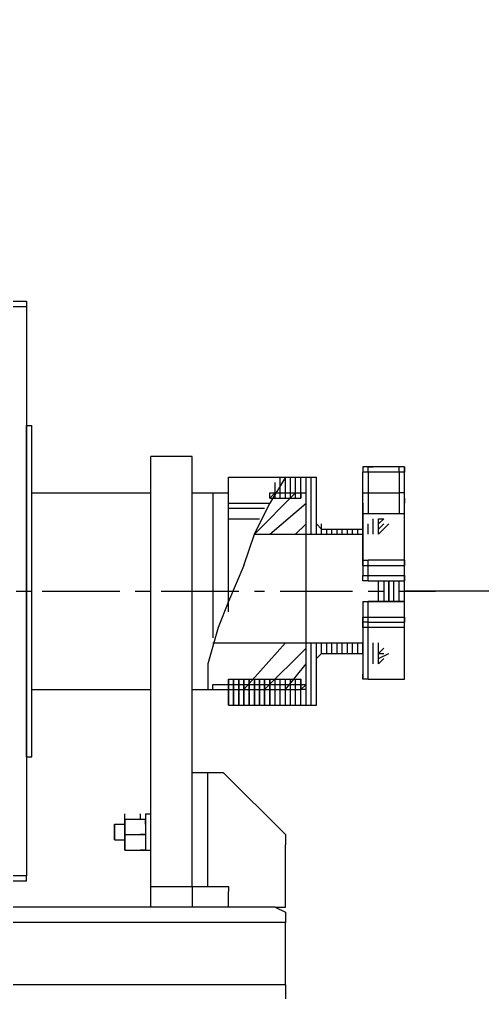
# Model space of a CAD drawing. Header units: millimetres. Extents: x 24306 to 29428, y 5751 to 9375.
# Drawn here: x 27497.2 to 27547.2, y 6207.5 to 6312.5 of the extents above; entities that cross this region are included whole.
import ezdxf

# ---------------------------------------------------------------- set-up
doc = ezdxf.new("R2010")
doc.units = ezdxf.units.MM
doc.layers.add('Equipment', color=123, linetype='Continuous')

# ---------------------------------------------------------------- blocks, each defined once
blk = doc.blocks.new('A$C866d3e4f')
at = {"layer": 'Equipment', "linetype": 'Continuous'}
for points in [[(40.77, 31.27), (40.77, 30.71)], [(84.88, 31.27), (40.77, 31.27)], [(40.77, 30.71), (40.77, -30.71)], [(50.26, 30.71), (40.77, 30.71)], [(40.21, -17.87), (40.21, 17.87)], [(40.77, 17.87), (40.21, 17.87)], [(40.77, -17.87), (40.77, 17.87)], [(22.9, -19.55), (22.9, 14.52)], [(22.9, 14.52), (27.36, 14.52)], [(27.36, -34.06), (27.36, 14.52)], [(0, 12.84), (0, 13.4)], [(0, 13.4), (3.91, 13.4)], [(0, 13.4), (0, 12.84)], [(0, 3.35), (0, 12.84)], [(0, 12.84), (4.47, 12.84)], [(0.56, 12.84), (0.56, 13.4)], [(0.56, 12.84), (0.56, 8.38)], [(3.91, 12.84), (3.91, 13.4), (3.35, 13.4)], [(3.91, 13.4), (3.91, 13.4)], [(3.91, 13.4), (4.47, 13.4), (4.47, 12.84)], [(3.91, 13.4), (3.91, 13.4)], [(3.91, 12.84), (3.91, 8.38)], [(4.47, 3.35), (4.47, 12.84)], [(40.77, 13.4), (40.77, 13.4)], [(9.49, 6.14), (9.49, 12.29)], [(9.49, 6.14), (9.49, 12.29)], [(9.49, 6.14), (9.49, 12.29)], [(9.49, 6.14), (9.49, 12.29)], [(9.49, 6.14), (9.49, 12.29)], [(9.49, 6.14), (9.49, 12.29)], [(9.49, 6.14), (9.49, 12.29)], [(9.49, 6.14), (9.49, 12.29)], [(9.49, 6.14), (9.49, 12.29)], [(9.49, 7.26), (9.49, 12.29)], [(18.99, 12.29), (9.49, 12.29)], [(10.05, 6.14), (10.05, 12.29)], [(10.05, 6.14), (10.05, 12.29)], [(10.05, 6.14), (10.05, 12.29)], [(10.05, 6.14), (10.05, 12.29)], [(10.05, 6.14), (10.05, 12.29)], [(10.05, 6.14), (10.05, 12.29)], [(10.05, 6.14), (10.05, 12.29)], [(10.05, 6.14), (10.05, 12.29)], [(10.05, 6.14), (10.05, 12.29)], [(10.05, 6.14), (10.05, 12.29)], [(10.05, 6.14), (10.05, 12.29)], [(10.05, 6.14), (10.05, 12.29)], [(10.05, 6.14), (10.05, 12.29)], [(10.05, 6.14), (10.05, 12.29)], [(10.05, 6.14), (10.05, 12.29)], [(10.05, 6.14), (10.05, 12.29)], [(10.05, 6.14), (10.05, 12.29)], [(10.05, 6.14), (10.05, 12.29)], [(10.05, 6.14), (10.05, 12.29)], [(10.05, 6.14), (10.05, 12.29)], [(10.61, 10.61), (10.61, 12.29)], [(10.61, 10.61), (10.61, 12.29)], [(10.61, 10.61), (10.61, 12.29)], [(10.61, 10.61), (10.61, 12.29)], [(10.61, 10.61), (10.61, 12.29)], [(10.61, 10.61), (10.61, 12.29)], [(10.61, 10.61), (10.61, 12.29)], [(10.61, 10.61), (10.61, 12.29)], [(10.61, 6.14), (10.61, 12.29)], [(10.61, 6.14), (10.61, 12.29)], [(10.61, 6.14), (10.61, 12.29)], [(11.17, 10.05), (11.17, 12.29)], [(11.17, 10.05), (11.17, 12.29)], [(11.17, 10.05), (11.17, 12.29)], [(11.17, 10.05), (11.17, 12.29)], [(11.17, 10.05), (11.17, 12.29)], [(11.17, 10.61), (11.17, 12.29)], [(11.17, 10.61), (11.17, 12.29)], [(11.17, 10.61), (11.17, 12.29)], [(11.17, 10.61), (11.17, 12.29)], [(11.17, 10.61), (11.17, 12.29)], [(11.73, 10.05), (11.73, 12.29)], [(11.73, 10.05), (11.73, 12.29)], [(11.73, 10.05), (11.73, 12.29)], [(11.73, 10.05), (11.73, 12.29)], [(11.73, 10.05), (11.73, 12.29)], [(11.73, 10.05), (11.73, 12.29)], [(11.73, 10.05), (11.73, 12.29)], [(11.73, 10.05), (11.73, 12.29)], [(11.73, 10.05), (11.73, 12.29)], [(11.73, 10.05), (11.73, 12.29)], [(11.73, 10.05), (11.73, 12.29)], [(11.73, 10.05), (11.73, 12.29)], [(11.73, 10.05), (11.73, 12.29)], [(11.73, 10.05), (11.73, 12.29)], [(11.73, 10.05), (11.73, 12.29)], [(11.73, 10.05), (11.73, 12.29)], [(11.73, 10.05), (11.73, 12.29)], [(11.73, 10.05), (11.73, 12.29)], [(11.73, 10.05), (11.73, 12.29)], [(11.73, 10.05), (11.73, 12.29)], [(11.73, 10.05), (11.73, 12.29)], [(12.29, 10.05), (12.29, 12.29)], [(12.29, 10.05), (12.29, 12.29)], [(12.29, 10.05), (12.29, 12.29)], [(12.29, 10.05), (12.29, 12.29)], [(12.29, 10.05), (12.29, 12.29)], [(12.29, 10.05), (12.29, 12.29)], [(12.29, 10.05), (12.29, 12.29)], [(12.29, 10.05), (12.29, 12.29)], [(12.29, 10.05), (12.29, 12.29)], [(12.29, 10.05), (12.29, 12.29)], [(12.84, 12.29), (14.52, 9.49)], [(12.84, 10.05), (12.84, 12.29)], [(12.84, 10.05), (12.84, 12.29)], [(12.84, 10.05), (12.84, 12.29)], [(12.84, 10.05), (12.84, 12.29)], [(12.84, 10.05), (12.84, 12.29)], [(12.84, 10.05), (12.84, 12.29)], [(12.84, 10.05), (12.84, 12.29)], [(12.84, 10.05), (12.84, 12.29)], [(12.84, 10.05), (12.84, 12.29)], [(12.84, 10.05), (12.84, 12.29)], [(12.84, 10.05), (12.84, 12.29)], [(12.84, 10.05), (12.84, 12.29)], [(12.84, 10.05), (12.84, 12.29)], [(12.84, 10.05), (12.84, 12.29)], [(12.84, 10.05), (12.84, 12.29)], [(12.84, 10.05), (12.84, 12.29)], [(12.84, 10.05), (12.84, 12.29)], [(12.84, 10.05), (12.84, 12.29)], [(12.84, 10.05), (12.84, 12.29)], [(12.84, 10.05), (12.84, 12.29)], [(12.84, 10.05), (12.84, 12.29)], [(13.4, 10.05), (13.4, 12.29)], [(13.4, 10.05), (13.4, 12.29)], [(13.4, 10.05), (13.4, 12.29)], [(13.4, 10.05), (13.4, 12.29)], [(13.4, 10.05), (13.4, 12.29)], [(13.4, 10.05), (13.4, 12.29)], [(13.4, 10.05), (13.4, 12.29)], [(13.4, 10.05), (13.4, 12.29)], [(13.4, 10.05), (13.4, 11.73)], [(13.4, 10.05), (13.4, 11.73)], [(13.96, 10.05), (13.96, 11.73)], [(13.96, 10.05), (13.96, 11.73)], [(13.96, 10.05), (13.96, 11.73)], [(13.96, 10.05), (13.96, 11.73)], [(18.99, -2.23), (18.99, 12.29)], [(0, 10.61), (0.56, 10.61)], [(3.91, 10.61), (0.56, 10.61)], [(4.47, 10.61), (3.91, 10.61)], [(10.61, -10.61), (10.61, 10.61)], [(14.52, 10.61), (10.61, 10.61)], [(14.52, 10.61), (10.61, 10.61)], [(11.17, 10.61), (10.61, 10.61)], [(11.17, 10.61), (11.17, 10.05)], [(16.19, 6.14), (11.73, 10.61)], [(13.96, 10.05), (13.96, 11.17)], [(13.96, 10.05), (13.96, 11.17)], [(13.96, 10.05), (13.96, 11.17)], [(13.96, 10.05), (13.96, 11.17)], [(13.96, 10.05), (13.96, 11.17)], [(14.52, 10.05), (13.96, 10.61)], [(13.96, 10.05), (13.96, 10.61)], [(14.52, 10.05), (14.52, 10.61)], [(14.52, 10.05), (14.52, 10.61)], [(14.52, 10.05), (14.52, 10.61)], [(14.52, 10.05), (14.52, 10.61)], [(14.52, 10.05), (14.52, 10.61)], [(14.52, 10.05), (14.52, 10.61)], [(14.52, 10.05), (14.52, 10.61)], [(14.52, 10.05), (14.52, 10.61)], [(14.52, 10.05), (14.52, 10.61)], [(14.52, 10.05), (14.52, 10.61)], [(14.52, 10.05), (14.52, 10.61)], [(14.52, 10.05), (14.52, 10.61)], [(14.52, 10.05), (14.52, 10.61)], [(14.52, 10.05), (14.52, 10.61)], [(20.66, 10.61), (18.99, 10.61)], [(22.9, 10.61), (18.99, 10.61)], [(20.66, 10.61), (20.66, -5.03)], [(40.21, 10.61), (27.36, 10.61)], [(0, 9.49), (0, 10.05)], [(0, 10.05), (0, 9.49)], [(0, -9.49), (0, 9.49)], [(4.47, 9.49), (4.47, 10.05)], [(4.47, 9.49), (4.47, 9.49), (4.47, 10.05)], [(4.47, 9.49), (4.47, 1.68)], [(14.52, 6.14), (10.61, 9.49)], [(14.52, 10.05), (11.17, 10.05)], [(17.31, 2.79), (16.19, 6.14), (14.52, 9.49)], [(18.99, 9.49), (14.52, 9.49)], [(15.08, 8.93), (18.99, 8.93)], [(4.47, 8.38), (0, 8.38)], [(2.79, 7.82), (2.23, 7.82)], [(2.79, 6.7), (2.79, 7.26), (2.23, 7.82)], [(2.79, 6.14), (2.79, 7.82)], [(2.79, 6.14), (2.79, 7.82)], [(2.79, 6.14), (2.79, 7.82)], [(2.79, 6.14), (2.79, 7.82)], [(2.79, 6.14), (2.79, 7.82)], [(2.79, 6.14), (2.79, 7.82)], [(2.79, 6.14), (2.79, 7.82)], [(2.79, 7.26), (2.79, 7.82)], [(2.79, 7.26), (2.79, 7.82)], [(2.79, 7.26), (2.79, 7.82)], [(2.79, 7.26), (2.79, 7.82)], [(2.79, 7.26), (2.79, 7.82)], [(2.79, 7.26), (2.79, 7.82)], [(2.79, 7.26), (2.79, 7.82)], [(2.79, 7.26), (2.79, 7.82)], [(2.79, 7.26), (2.79, 7.82)], [(2.79, 7.26), (2.79, 7.82)], [(3.35, 6.14), (3.35, 7.82)], [(3.35, 6.14), (3.35, 7.82)], [(3.35, 6.14), (3.35, 7.82)], [(3.35, 6.14), (3.35, 7.82)], [(3.35, 6.14), (3.35, 7.82)], [(3.35, 6.14), (3.35, 7.82)], [(3.35, 6.14), (3.35, 7.82)], [(3.35, 6.14), (3.35, 7.82)], [(3.35, 6.14), (3.35, 7.82)], [(18.99, 7.82), (15.64, 7.82)], [(2.79, 6.14), (1.68, 7.26)], [(2.79, 6.7), (2.23, 7.26)], [(2.79, 6.14), (2.79, 6.7)], [(2.79, 6.14), (2.79, 6.7)], [(2.79, 6.14), (2.79, 6.7)], [(2.79, 6.14), (2.79, 6.7)], [(2.79, 6.14), (2.79, 6.7)], [(2.79, 6.14), (2.79, 6.7)], [(3.35, 6.14), (3.35, 7.26)], [(3.35, 6.14), (3.35, 7.26)], [(3.91, 6.14), (3.91, 7.26)], [(3.91, 6.14), (3.91, 7.26)], [(3.91, 6.14), (3.91, 7.26)], [(3.91, 6.14), (3.91, 6.7)], [(3.91, 6.14), (3.91, 6.7)], [(3.91, 6.14), (3.91, 6.7)], [(3.91, 6.14), (3.91, 6.7)], [(3.91, 6.14), (3.91, 6.7)], [(3.91, 6.14), (3.91, 6.7)], [(3.91, 6.14), (3.91, 6.7)], [(4.47, 6.14), (4.47, 6.7)], [(4.47, 6.14), (4.47, 6.7)], [(4.47, 6.14), (4.47, 6.7)], [(4.47, 6.14), (4.47, 6.7)], [(4.47, 6.14), (4.47, 6.7)], [(4.47, 6.14), (4.47, 6.7)], [(4.47, 6.14), (4.47, 6.7)], [(4.47, 6.14), (4.47, 6.7)], [(4.47, 6.14), (4.47, 6.7)], [(4.47, 6.14), (4.47, 6.7)], [(4.47, 6.14), (4.47, 6.7)], [(4.47, 6.14), (4.47, 6.7)], [(4.47, 6.14), (4.47, 6.7)], [(4.47, 6.14), (4.47, 6.7)], [(4.47, 6.14), (4.47, 6.7)], [(4.47, 6.14), (4.47, 6.7)], [(4.47, 6.14), (4.47, 6.7)], [(4.47, 6.14), (4.47, 6.7)], [(4.47, 6.14), (4.47, 6.7)], [(4.47, 6.14), (4.47, 6.7)], [(8.93, 6.7), (4.47, 6.7)], [(5.03, 6.14), (5.03, 6.7)], [(5.03, 6.14), (5.03, 6.7)], [(5.03, 6.14), (5.03, 6.7)], [(5.03, 6.14), (5.03, 6.7)], [(5.03, 6.14), (5.03, 6.7)], [(5.03, 6.14), (5.03, 6.7)], [(5.03, 6.14), (5.03, 6.7)], [(5.03, 6.14), (5.03, 6.7)], [(5.03, 6.14), (5.03, 6.7)], [(5.03, 6.14), (5.03, 6.7)], [(5.03, 6.14), (5.03, 6.7)], [(5.58, 6.14), (5.58, 6.7)], [(5.58, 6.14), (5.58, 6.7)], [(5.58, 6.14), (5.58, 6.7)], [(5.58, 6.14), (5.58, 6.7)], [(5.58, 6.14), (5.58, 6.7)], [(5.58, 6.14), (5.58, 6.7)], [(5.58, 6.14), (5.58, 6.7)], [(5.58, 6.14), (5.58, 6.7)], [(5.58, 6.14), (5.58, 6.7)], [(5.58, 6.14), (5.58, 6.7)], [(6.14, 6.14), (6.14, 6.7)], [(6.14, 6.14), (6.14, 6.7)], [(6.14, 6.14), (6.14, 6.7)], [(6.14, 6.14), (6.14, 6.7)], [(6.14, 6.14), (6.14, 6.7)], [(6.14, 6.14), (6.14, 6.7)], [(6.14, 6.14), (6.14, 6.7)], [(6.14, 6.14), (6.14, 6.7)], [(6.14, 6.14), (6.14, 6.7)], [(6.14, 6.14), (6.14, 6.7)], [(6.14, 6.14), (6.14, 6.7)], [(6.14, 6.14), (6.14, 6.7)], [(6.14, 6.14), (6.14, 6.7)], [(6.14, 6.14), (6.14, 6.7)], [(6.14, 6.14), (6.14, 6.7)], [(6.14, 6.14), (6.14, 6.7)], [(6.14, 6.14), (6.14, 6.7)], [(6.14, 6.14), (6.14, 6.7)], [(6.14, 6.14), (6.14, 6.7)], [(6.14, 6.14), (6.14, 6.7)], [(6.14, 6.14), (6.14, 6.7)], [(6.7, 6.14), (6.7, 6.7)], [(6.7, 6.14), (6.7, 6.7)], [(6.7, 6.14), (6.7, 6.7)], [(6.7, 6.14), (6.7, 6.7)], [(6.7, 6.14), (6.7, 6.7)], [(6.7, 6.14), (6.7, 6.7)], [(6.7, 6.14), (6.7, 6.7)], [(6.7, 6.14), (6.7, 6.7)], [(6.7, 6.14), (6.7, 6.7)], [(6.7, 6.14), (6.7, 6.7)], [(7.26, 6.14), (7.26, 6.7)], [(7.26, 6.14), (7.26, 6.7)], [(7.26, 6.14), (7.26, 6.7)], [(7.26, 6.14), (7.26, 6.7)], [(7.26, 6.14), (7.26, 6.7)], [(7.26, 6.14), (7.26, 6.7)], [(7.26, 6.14), (7.26, 6.7)], [(7.26, 6.14), (7.26, 6.7)], [(7.26, 6.14), (7.26, 6.7)], [(7.26, 6.14), (7.26, 6.7)], [(7.26, 6.14), (7.26, 6.7)], [(7.26, 6.14), (7.26, 6.7)], [(7.26, 6.14), (7.26, 6.7)], [(7.26, 6.14), (7.26, 6.7)], [(7.26, 6.14), (7.26, 6.7)], [(7.26, 6.14), (7.26, 6.7)], [(7.26, 6.14), (7.26, 6.7)], [(7.26, 6.14), (7.26, 6.7)], [(7.26, 6.14), (7.26, 6.7)], [(7.26, 6.14), (7.26, 6.7)], [(7.82, 6.14), (7.82, 6.7)], [(7.82, 6.14), (7.82, 6.7)], [(7.82, 6.14), (7.82, 6.7)], [(7.82, 6.14), (7.82, 6.7)], [(7.82, 6.14), (7.82, 6.7)], [(7.82, 6.14), (7.82, 6.7)], [(7.82, 6.14), (7.82, 6.7)], [(7.82, 6.14), (7.82, 6.7)], [(7.82, 6.14), (7.82, 6.7)], [(7.82, 6.14), (7.82, 6.7)], [(7.82, 6.14), (7.82, 6.7)], [(8.38, 6.14), (8.38, 6.7)], [(8.38, 6.14), (8.38, 6.7)], [(8.38, 6.14), (8.38, 6.7)], [(8.38, 6.14), (8.38, 6.7)], [(8.38, 6.14), (8.38, 6.7)], [(8.38, 6.14), (8.38, 6.7)], [(8.38, 6.14), (8.38, 6.7)], [(8.38, 6.14), (8.38, 6.7)], [(8.38, 6.14), (8.38, 6.7)], [(8.38, 6.14), (8.38, 6.7)], [(8.93, 6.14), (8.93, 7.26)], [(8.93, 6.14), (8.93, 7.26)], [(8.93, 6.7), (8.93, 6.7), (9.49, 7.26)], [(8.93, 6.14), (8.93, 6.7)], [(8.93, 6.14), (8.93, 6.7)], [(8.93, 6.14), (8.93, 6.7)], [(8.93, 6.14), (8.93, 6.7)], [(8.93, 6.14), (8.93, 6.7)], [(8.93, 6.14), (8.93, 6.7)], [(8.93, 6.14), (8.93, 6.7)], [(8.93, 6.14), (8.93, 6.7)], [(8.93, 6.14), (8.93, 6.7)], [(8.93, 6.14), (8.93, 6.7)], [(8.93, 6.14), (8.93, 6.7)], [(8.93, 6.14), (8.93, 6.7)], [(8.93, 6.14), (8.93, 6.7)], [(8.93, 6.14), (8.93, 6.7)], [(8.93, 6.14), (8.93, 6.7)], [(8.93, 6.14), (8.93, 6.7)], [(8.93, 6.14), (8.93, 6.7)], [(8.93, 6.14), (8.93, 6.7)], [(8.93, 6.14), (8.93, 6.7)], [(9.49, 6.14), (9.49, 7.26)], [(11.73, 6.14), (10.61, 7.26)], [(2.23, 6.14), (2.23, 6.14)], [(2.79, 6.14), (2.79, 6.14)], [(2.79, 6.14), (2.79, 6.14)], [(2.79, 6.14), (2.79, 6.14)], [(2.79, 6.14), (2.79, 6.14)], [(16.19, 6.14), (4.47, 6.14)], [(0, -9.49), (0, 3.35)], [(0, 3.35), (3.91, 3.35)], [(0, 3.35), (0, 3.35), (0, 2.79)], [(3.91, 1.12), (3.91, 3.35)], [(4.47, 2.79), (4.47, 3.35), (3.91, 3.35)], [(4.47, 2.79), (0, 2.79)], [(17.31, 2.79), (18.99, -1.12)], [(4.47, 1.68), (0, 1.68)], [(0, 1.68), (0, 1.12), (0, 1.12)], [(3.91, 1.12), (0, 1.12)], [(0.56, -1.12), (0.56, 1.12)], [(1.12, -1.12), (1.12, 1.12)], [(1.68, 1.12), (1.68, -1.12)], [(1.68, -1.12), (1.68, 1.12)], [(1.68, -1.12), (1.68, 1.12), (1.68, -1.12)], [(2.23, 1.12), (2.23, -1.12)], [(2.79, -1.12), (2.79, 1.12)], [(3.91, 1.12), (4.47, 1.12), (4.47, 1.68)], [(0.56, 0), (-3.35, 0)], [(3.91, 0), (2.23, 0)], [(13.4, 0), (5.58, 0)], [(16.19, 0), (15.08, 0)], [(26.25, 0), (17.87, 0)], [(29.04, 0), (27.36, 0)], [(39.09, 0), (30.71, 0)], [(41.88, 0), (40.21, 0)], [(4.47, -1.12), (0, -1.12)], [(0, -1.12), (3.91, -1.12)], [(0, -1.12), (0, -1.12)], [(3.91, -9.49), (3.91, -1.12)], [(4.47, -1.12), (4.47, -1.12), (3.91, -1.12)], [(4.47, -1.12), (4.47, -9.49)], [(18.99, -1.12), (20.1, -3.91)], [(4.47, -2.79), (0, -2.79)], [(0, -2.79), (0, -3.35), (0, -3.35)], [(3.91, -3.35), (4.47, -3.35), (4.47, -2.79)], [(0, -3.91), (0, -3.35)], [(0, -3.91), (0, -3.91), (0, -3.35)], [(3.91, -3.35), (0, -3.35)], [(0, -3.91), (3.91, -3.91)], [(3.91, -3.91), (4.47, -3.91), (4.47, -3.35)], [(20.1, -3.91), (21.22, -7.82)], [(2.79, -6.7), (2.79, -6.7), (2.23, -6.14)], [(2.79, -6.14), (2.79, -5.58)], [(2.79, -7.82), (2.79, -5.58)], [(2.79, -7.82), (2.79, -5.58)], [(2.79, -7.82), (2.79, -5.58)], [(2.79, -7.82), (2.79, -5.58)], [(2.79, -7.82), (2.79, -5.58)], [(2.79, -7.82), (2.79, -5.58)], [(2.79, -7.82), (2.79, -5.58)], [(2.79, -6.7), (2.79, -5.58)], [(2.79, -6.7), (2.79, -5.58)], [(2.79, -6.7), (2.79, -5.58)], [(2.79, -6.7), (2.79, -5.58)], [(2.79, -6.7), (2.79, -5.58)], [(2.79, -6.7), (2.79, -5.58)], [(2.79, -6.7), (2.79, -5.58)], [(2.79, -6.7), (2.79, -5.58)], [(2.79, -6.7), (2.79, -5.58)], [(2.79, -6.7), (2.79, -5.58)], [(3.35, -7.26), (3.35, -5.58)], [(3.35, -7.26), (3.35, -5.58)], [(3.35, -7.26), (3.35, -5.58)], [(3.35, -7.26), (3.35, -5.58)], [(3.35, -7.26), (3.35, -5.58)], [(3.35, -7.82), (3.35, -5.58)], [(3.35, -7.82), (3.35, -5.58)], [(3.35, -7.82), (3.35, -5.58)], [(3.35, -7.82), (3.35, -5.58)], [(3.35, -7.82), (3.35, -5.58)], [(3.35, -7.82), (3.35, -5.58)], [(3.91, -6.7), (3.91, -5.58)], [(3.91, -6.7), (3.91, -5.58)], [(3.91, -6.7), (3.91, -5.58)], [(3.91, -6.7), (3.91, -5.58)], [(3.91, -6.7), (3.91, -5.58)], [(3.91, -6.7), (3.91, -5.58)], [(3.91, -6.7), (3.91, -5.58)], [(3.91, -6.7), (3.91, -5.58)], [(3.91, -6.7), (3.91, -5.58)], [(3.91, -6.7), (3.91, -5.58)], [(4.47, -6.7), (4.47, -5.58)], [(4.47, -6.7), (4.47, -5.58)], [(4.47, -6.7), (4.47, -5.58)], [(4.47, -6.7), (4.47, -5.58)], [(4.47, -6.7), (4.47, -5.58)], [(4.47, -6.7), (4.47, -5.58)], [(4.47, -6.7), (4.47, -5.58)], [(4.47, -6.7), (4.47, -5.58)], [(4.47, -6.7), (4.47, -5.58)], [(4.47, -6.7), (4.47, -5.58)], [(4.47, -6.7), (4.47, -5.58)], [(4.47, -6.7), (4.47, -5.58)], [(4.47, -6.7), (4.47, -5.58)], [(4.47, -6.7), (4.47, -5.58)], [(4.47, -6.7), (4.47, -5.58)], [(4.47, -6.7), (4.47, -5.58)], [(4.47, -6.7), (4.47, -5.58)], [(4.47, -6.7), (4.47, -5.58)], [(4.47, -6.7), (4.47, -5.58)], [(4.47, -6.7), (4.47, -5.58)], [(20.66, -5.58), (4.47, -5.58)], [(5.03, -6.7), (5.03, -5.58)], [(5.03, -6.7), (5.03, -5.58)], [(5.03, -6.7), (5.03, -5.58)], [(5.03, -6.7), (5.03, -5.58)], [(5.03, -6.7), (5.03, -5.58)], [(5.03, -6.7), (5.03, -5.58)], [(5.03, -6.7), (5.03, -5.58)], [(5.03, -6.7), (5.03, -5.58)], [(5.03, -6.7), (5.03, -5.58)], [(5.03, -6.7), (5.03, -5.58)], [(5.03, -6.7), (5.03, -5.58)], [(5.58, -6.7), (5.58, -5.58)], [(5.58, -6.7), (5.58, -5.58)], [(5.58, -6.7), (5.58, -5.58)], [(5.58, -6.7), (5.58, -5.58)], [(5.58, -6.7), (5.58, -5.58)], [(5.58, -6.7), (5.58, -5.58)], [(5.58, -6.7), (5.58, -5.58)], [(5.58, -6.7), (5.58, -5.58)], [(5.58, -6.7), (5.58, -5.58)], [(5.58, -6.7), (5.58, -5.58)], [(6.14, -6.7), (6.14, -5.58)], [(6.14, -6.7), (6.14, -5.58)], [(6.14, -6.7), (6.14, -5.58)], [(6.14, -6.7), (6.14, -5.58)], [(6.14, -6.7), (6.14, -5.58)], [(6.14, -6.7), (6.14, -5.58)], [(6.14, -6.7), (6.14, -5.58)], [(6.14, -6.7), (6.14, -5.58)], [(6.14, -6.7), (6.14, -5.58)], [(6.14, -6.7), (6.14, -5.58)], [(6.14, -6.7), (6.14, -5.58)], [(6.14, -6.7), (6.14, -5.58)], [(6.14, -6.7), (6.14, -5.58)], [(6.14, -6.7), (6.14, -5.58)], [(6.14, -6.7), (6.14, -5.58)], [(6.14, -6.7), (6.14, -5.58)], [(6.14, -6.7), (6.14, -5.58)], [(6.14, -6.7), (6.14, -5.58)], [(6.14, -6.7), (6.14, -5.58)], [(6.14, -6.7), (6.14, -5.58)], [(6.14, -6.7), (6.14, -5.58)], [(6.7, -6.7), (6.7, -5.58)], [(6.7, -6.7), (6.7, -5.58)], [(6.7, -6.7), (6.7, -5.58)], [(6.7, -6.7), (6.7, -5.58)], [(6.7, -6.7), (6.7, -5.58)], [(6.7, -6.7), (6.7, -5.58)], [(6.7, -6.7), (6.7, -5.58)], [(6.7, -6.7), (6.7, -5.58)], [(6.7, -6.7), (6.7, -5.58)], [(6.7, -6.7), (6.7, -5.58)], [(7.26, -6.7), (7.26, -5.58)], [(7.26, -6.7), (7.26, -5.58)], [(7.26, -6.7), (7.26, -5.58)], [(7.26, -6.7), (7.26, -5.58)], [(7.26, -6.7), (7.26, -5.58)], [(7.26, -6.7), (7.26, -5.58)], [(7.26, -6.7), (7.26, -5.58)], [(7.26, -6.7), (7.26, -5.58)], [(7.26, -6.7), (7.26, -5.58)], [(7.26, -6.7), (7.26, -5.58)], [(7.26, -6.7), (7.26, -5.58)], [(7.26, -6.7), (7.26, -5.58)], [(7.26, -6.7), (7.26, -5.58)], [(7.26, -6.7), (7.26, -5.58)], [(7.26, -6.7), (7.26, -5.58)], [(7.26, -6.7), (7.26, -5.58)], [(7.26, -6.7), (7.26, -5.58)], [(7.26, -6.7), (7.26, -5.58)], [(7.26, -6.7), (7.26, -5.58)], [(7.26, -6.7), (7.26, -5.58)], [(7.82, -6.7), (7.82, -5.58)], [(7.82, -6.7), (7.82, -5.58)], [(7.82, -6.7), (7.82, -5.58)], [(7.82, -6.7), (7.82, -5.58)], [(7.82, -6.7), (7.82, -5.58)], [(7.82, -6.7), (7.82, -5.58)], [(7.82, -6.7), (7.82, -5.58)], [(7.82, -6.7), (7.82, -5.58)], [(7.82, -6.7), (7.82, -5.58)], [(7.82, -6.7), (7.82, -5.58)], [(7.82, -6.7), (7.82, -5.58)], [(8.38, -6.7), (8.38, -5.58)], [(8.38, -6.7), (8.38, -5.58)], [(8.38, -6.7), (8.38, -5.58)], [(8.38, -6.7), (8.38, -5.58)], [(8.38, -6.7), (8.38, -5.58)], [(8.38, -6.7), (8.38, -5.58)], [(8.38, -6.7), (8.38, -5.58)], [(8.38, -6.7), (8.38, -5.58)], [(8.38, -6.7), (8.38, -5.58)], [(8.38, -6.7), (8.38, -5.58)], [(8.93, -6.7), (8.93, -5.58)], [(8.93, -6.7), (8.93, -5.58)], [(8.93, -6.7), (8.93, -5.58)], [(8.93, -6.7), (8.93, -5.58)], [(8.93, -6.7), (8.93, -5.58)], [(8.93, -6.7), (8.93, -5.58)], [(8.93, -6.7), (8.93, -5.58)], [(8.93, -6.7), (8.93, -5.58)], [(8.93, -6.7), (8.93, -5.58)], [(8.93, -6.7), (8.93, -5.58)], [(8.93, -6.7), (8.93, -5.58)], [(8.93, -6.7), (8.93, -5.58)], [(8.93, -6.7), (8.93, -5.58)], [(8.93, -6.7), (8.93, -5.58)], [(8.93, -6.7), (8.93, -5.58)], [(8.93, -6.7), (8.93, -5.58)], [(8.93, -6.7), (8.93, -5.58)], [(8.93, -6.7), (8.93, -5.58)], [(8.93, -6.7), (8.93, -5.58)], [(8.93, -6.7), (8.93, -5.58)], [(8.93, -6.7), (8.93, -5.58)], [(9.49, -12.29), (9.49, -5.58)], [(9.49, -12.29), (9.49, -5.58)], [(9.49, -12.29), (9.49, -5.58)], [(9.49, -12.29), (9.49, -5.58)], [(9.49, -12.29), (9.49, -5.58)], [(9.49, -12.29), (9.49, -5.58)], [(9.49, -12.29), (9.49, -5.58)], [(9.49, -12.29), (9.49, -5.58)], [(9.49, -12.29), (9.49, -5.58)], [(9.49, -7.26), (9.49, -5.58)], [(10.05, -12.29), (10.05, -5.58)], [(10.05, -12.29), (10.05, -5.58)], [(10.05, -12.29), (10.05, -5.58)], [(10.05, -12.29), (10.05, -5.58)], [(10.05, -12.29), (10.05, -5.58)], [(10.05, -12.29), (10.05, -5.58)], [(10.05, -12.29), (10.05, -5.58)], [(10.05, -12.29), (10.05, -5.58)], [(10.05, -12.29), (10.05, -5.58)], [(10.05, -12.29), (10.05, -5.58)], [(10.05, -12.29), (10.05, -5.58)], [(10.05, -12.29), (10.05, -5.58)], [(10.05, -12.29), (10.05, -5.58)], [(10.05, -12.29), (10.05, -5.58)], [(10.05, -12.29), (10.05, -5.58)], [(10.05, -12.29), (10.05, -5.58)], [(10.05, -12.29), (10.05, -5.58)], [(10.05, -12.29), (10.05, -5.58)], [(10.05, -12.29), (10.05, -5.58)], [(10.05, -12.29), (10.05, -5.58)], [(10.61, -12.29), (10.61, -5.58)], [(10.61, -12.29), (10.61, -5.58)], [(10.61, -12.29), (10.61, -5.58)], [(15.08, -10.61), (10.61, -6.14)], [(17.31, -10.61), (12.84, -5.58)], [(2.79, -7.26), (1.68, -6.7)], [(2.79, -6.7), (2.23, -6.7)], [(2.79, -7.82), (2.23, -7.26)], [(2.79, -7.82), (2.79, -6.7)], [(2.79, -7.82), (2.79, -6.7)], [(2.79, -7.82), (2.79, -6.7)], [(2.79, -7.82), (2.79, -6.7)], [(2.79, -7.82), (2.79, -6.7)], [(2.79, -7.82), (2.79, -6.7)], [(2.79, -7.82), (2.79, -6.7)], [(2.79, -7.82), (2.79, -6.7)], [(2.79, -7.82), (2.79, -7.26)], [(2.79, -7.82), (2.79, -7.26)], [(8.93, -6.7), (4.47, -6.7)], [(9.49, -7.26), (8.93, -6.7), (8.93, -6.7)], [(9.49, -12.29), (9.49, -7.26)], [(12.84, -10.61), (10.61, -7.82)], [(21.22, -7.82), (21.22, -10.61)], [(0, -9.49), (0, -8.93)], [(4.47, -9.49), (4.47, -8.93)], [(3.91, -9.49), (0, -9.49)], [(0, -9.49), (0, -9.49), (0, -9.49)], [(3.91, -9.49), (4.47, -9.49), (4.47, -9.49)], [(11.17, -10.61), (10.61, -10.05)], [(20.66, -10.05), (10.61, -10.05)], [(11.17, -12.29), (11.17, -9.49)], [(11.17, -12.29), (11.17, -9.49)], [(11.17, -12.29), (11.17, -9.49)], [(11.17, -12.29), (11.17, -9.49)], [(11.17, -12.29), (11.17, -9.49)], [(11.17, -9.49), (11.17, -10.61)], [(18.99, -9.49), (11.17, -9.49)], [(11.73, -12.29), (11.73, -9.49)], [(11.73, -12.29), (11.73, -9.49)], [(11.73, -12.29), (11.73, -9.49)], [(11.73, -12.29), (11.73, -9.49)], [(11.73, -12.29), (11.73, -9.49)], [(11.73, -12.29), (11.73, -9.49)], [(11.73, -12.29), (11.73, -9.49)], [(11.73, -12.29), (11.73, -9.49)], [(11.73, -12.29), (11.73, -9.49)], [(11.73, -12.29), (11.73, -9.49)], [(11.73, -12.29), (11.73, -9.49)], [(11.73, -12.29), (11.73, -9.49)], [(11.73, -12.29), (11.73, -9.49)], [(11.73, -12.29), (11.73, -9.49)], [(11.73, -12.29), (11.73, -9.49)], [(11.73, -12.29), (11.73, -9.49)], [(11.73, -12.29), (11.73, -9.49)], [(11.73, -12.29), (11.73, -9.49)], [(11.73, -12.29), (11.73, -9.49)], [(11.73, -12.29), (11.73, -9.49)], [(11.73, -12.29), (11.73, -9.49)], [(12.29, -12.29), (12.29, -9.49)], [(12.29, -12.29), (12.29, -9.49)], [(12.29, -12.29), (12.29, -9.49)], [(12.29, -12.29), (12.29, -9.49)], [(12.29, -12.29), (12.29, -9.49)], [(12.29, -12.29), (12.29, -9.49)], [(12.29, -12.29), (12.29, -9.49)], [(12.29, -12.29), (12.29, -9.49)], [(12.29, -12.29), (12.29, -9.49)], [(12.29, -12.29), (12.29, -9.49)], [(12.84, -12.29), (12.84, -9.49)], [(12.84, -12.29), (12.84, -9.49)], [(12.84, -12.29), (12.84, -9.49)], [(12.84, -12.29), (12.84, -9.49)], [(12.84, -12.29), (12.84, -9.49)], [(12.84, -12.29), (12.84, -9.49)], [(12.84, -12.29), (12.84, -9.49)], [(12.84, -12.29), (12.84, -9.49)], [(12.84, -12.29), (12.84, -9.49)], [(12.84, -12.29), (12.84, -9.49)], [(12.84, -12.29), (12.84, -9.49)], [(12.84, -12.29), (12.84, -9.49)], [(12.84, -12.29), (12.84, -9.49)], [(12.84, -12.29), (12.84, -9.49)], [(12.84, -12.29), (12.84, -9.49)], [(12.84, -12.29), (12.84, -9.49)], [(12.84, -12.29), (12.84, -9.49)], [(12.84, -12.29), (12.84, -9.49)], [(12.84, -12.29), (12.84, -9.49)], [(12.84, -12.29), (12.84, -9.49)], [(12.84, -12.29), (12.84, -9.49)], [(13.4, -12.29), (13.4, -9.49)], [(13.4, -12.29), (13.4, -9.49)], [(13.4, -12.29), (13.4, -9.49)], [(13.4, -12.29), (13.4, -9.49)], [(13.4, -12.29), (13.4, -9.49)], [(13.4, -12.29), (13.4, -9.49)], [(13.4, -12.29), (13.4, -9.49)], [(13.4, -12.29), (13.4, -9.49)], [(13.4, -12.29), (13.4, -9.49)], [(13.4, -12.29), (13.4, -9.49)], [(13.96, -12.29), (13.96, -9.49)], [(13.96, -12.29), (13.96, -9.49)], [(13.96, -12.29), (13.96, -9.49)], [(13.96, -12.29), (13.96, -9.49)], [(13.96, -12.29), (13.96, -9.49)], [(13.96, -12.29), (13.96, -9.49)], [(13.96, -12.29), (13.96, -9.49)], [(13.96, -12.29), (13.96, -9.49)], [(13.96, -12.29), (13.96, -9.49)], [(13.96, -12.29), (13.96, -9.49)], [(14.52, -12.29), (14.52, -9.49), (14.52, -12.29), (14.52, -9.49), (14.52, -12.29), (14.52, -9.49), (14.52, -12.29), (14.52, -9.49), (14.52, -12.29)], [(14.52, -12.29), (14.52, -9.49)], [(14.52, -12.29), (14.52, -9.49)], [(14.52, -12.29), (14.52, -9.49)], [(14.52, -12.29), (14.52, -9.49)], [(14.52, -12.29), (14.52, -9.49)], [(14.52, -12.29), (14.52, -9.49)], [(14.52, -12.29), (14.52, -9.49)], [(14.52, -12.29), (14.52, -9.49)], [(14.52, -12.29), (14.52, -9.49)], [(14.52, -12.29), (14.52, -9.49)], [(14.52, -12.29), (14.52, -9.49)], [(14.52, -12.29), (14.52, -9.49)], [(14.52, -12.29), (14.52, -9.49)], [(15.08, -12.29), (15.08, -9.49), (15.08, -12.29), (15.08, -9.49), (15.08, -12.29), (15.08, -9.49), (15.08, -12.29), (15.08, -9.49), (15.08, -12.29), (15.08, -9.49), (15.08, -12.29)], [(15.64, -12.29), (15.64, -9.49), (15.64, -12.29), (15.64, -9.49), (15.64, -12.29), (15.64, -9.49), (15.64, -12.29), (15.64, -9.49), (15.64, -12.29), (15.64, -9.49), (15.64, -12.29)], [(16.19, -12.29), (16.19, -9.49), (16.19, -12.29), (16.19, -9.49), (16.19, -12.29), (16.19, -9.49), (16.19, -12.29), (16.19, -9.49), (16.19, -12.29), (16.19, -9.49), (16.19, -12.29)], [(16.19, -12.29), (16.19, -9.49), (16.19, -12.29), (16.19, -9.49), (16.19, -12.29), (16.19, -9.49), (16.19, -12.29), (16.19, -9.49), (16.19, -12.29), (16.19, -9.49), (16.19, -12.29), (16.19, -9.49)], [(16.75, -12.29), (16.75, -9.49), (16.75, -12.29), (16.75, -9.49), (16.75, -12.29), (16.75, -9.49), (16.75, -12.29), (16.75, -9.49), (16.75, -12.29), (16.75, -9.49), (16.75, -12.29)], [(17.31, -12.29), (17.31, -9.49), (17.31, -12.29), (17.31, -9.49), (17.31, -12.29), (17.31, -9.49), (17.31, -12.29), (17.31, -9.49), (17.31, -12.29), (17.31, -9.49), (17.31, -12.29), (17.31, -9.49)], [(17.31, -12.29), (17.31, -9.49), (17.31, -12.29), (17.31, -9.49), (17.31, -12.29), (17.31, -9.49), (17.31, -12.29), (17.31, -9.49), (17.31, -12.29), (17.31, -9.49), (17.31, -12.29)], [(17.87, -12.29), (17.87, -9.49), (17.87, -12.29), (17.87, -9.49), (17.87, -12.29), (17.87, -9.49), (17.87, -12.29), (17.87, -9.49), (17.87, -12.29), (17.87, -9.49), (17.87, -12.29)], [(18.43, -12.29), (18.43, -9.49), (18.43, -12.29), (18.43, -9.49), (18.43, -12.29), (18.43, -9.49), (18.43, -12.29), (18.43, -9.49), (18.43, -12.29), (18.43, -9.49), (18.43, -12.29)], [(18.99, -12.29), (18.99, -9.49)], [(18.99, -12.29), (18.99, -9.49), (18.99, -12.29), (18.99, -9.49), (18.99, -12.29), (18.99, -9.49), (18.99, -12.29), (18.99, -9.49), (18.99, -12.29), (18.99, -9.49), (18.99, -12.29)], [(18.99, -12.29), (18.99, -9.49), (18.99, -12.29)], [(18.99, -12.29), (18.99, -9.49), (18.99, -12.29), (18.99, -9.49), (18.99, -12.29), (18.99, -9.49), (18.99, -12.29), (18.99, -9.49), (18.99, -12.29), (18.99, -9.49)], [(20.66, -10.61), (20.66, -10.05)], [(10.61, -12.29), (10.61, -10.61)], [(10.61, -12.29), (10.61, -10.61)], [(10.61, -12.29), (10.61, -10.61)], [(10.61, -12.29), (10.61, -10.61)], [(10.61, -12.29), (10.61, -10.61)], [(10.61, -12.29), (10.61, -10.61)], [(10.61, -12.29), (10.61, -10.61)], [(10.61, -12.29), (10.61, -10.61)], [(10.61, -10.61), (11.17, -10.61)], [(11.17, -12.29), (11.17, -10.61)], [(11.17, -12.29), (11.17, -10.61)], [(11.17, -12.29), (11.17, -10.61)], [(11.17, -12.29), (11.17, -10.61)], [(11.17, -12.29), (11.17, -10.61)], [(22.9, -10.61), (11.17, -10.61)], [(40.21, -10.61), (27.36, -10.61)], [(18.99, -12.29), (9.49, -12.29)], [(40.77, -12.84), (40.77, -12.29)], [(40.77, -17.87), (40.21, -17.87)], [(12.84, -26.25), (19.55, -19.55)], [(20.66, -19.55), (19.55, -19.55)], [(22.9, -19.55), (20.66, -19.55)], [(21.22, -31.83), (21.22, -19.55)], [(22.9, -31.83), (22.9, -19.55)], [(27.92, -24.01), (27.36, -24.01)], [(27.92, -24.01), (27.92, -27.92)], [(28.48, -24.57), (28.48, -24.01)], [(30.16, -24.57), (30.16, -24.01)], [(30.16, -24.57), (30.16, -24.01)], [(27.92, -25.13), (27.92, -24.57)], [(30.16, -24.57), (27.92, -24.57)], [(28.48, -24.57), (27.92, -24.57), (27.92, -25.13)], [(27.92, -25.13), (27.92, -26.25), (28.48, -26.25)], [(30.16, -27.92), (30.16, -24.57)], [(30.16, -24.57), (30.16, -26.25)], [(30.16, -25.13), (30.16, -24.57)], [(30.16, -24.57), (30.16, -25.13), (30.16, -25.13)], [(30.16, -26.8), (30.16, -25.13)], [(30.16, -27.36), (30.16, -25.13)], [(31.27, -25.13), (30.16, -25.13)], [(31.27, -25.13), (31.27, -25.13)], [(31.27, -25.13), (31.27, -26.8), (31.27, -25.13)], [(12.84, -26.25), (12.84, -27.36)], [(28.48, -26.25), (27.92, -26.25), (27.92, -26.8)], [(27.92, -26.8), (27.92, -26.8)], [(27.92, -26.8), (27.92, -27.92), (28.48, -27.92)], [(30.16, -26.25), (28.48, -26.25)], [(30.16, -26.25), (30.16, -27.92)], [(31.27, -26.8), (30.16, -26.8)], [(30.16, -27.36), (30.16, -26.8)], [(31.27, -26.8), (31.27, -26.8)], [(12.84, -34.06), (12.84, -27.36)], [(27.92, -27.92), (27.36, -27.92)], [(30.16, -27.92), (27.92, -27.92)], [(30.16, -27.92), (30.16, -27.36)], [(30.16, -27.36), (30.16, -27.36)], [(40.77, -31.27), (40.77, -30.71)], [(40.77, -30.71), (84.88, -30.71)], [(40.77, -31.27), (84.88, -31.27)], [(20.1, -31.83), (18.99, -31.83), (18.99, -32.39)], [(18.99, -34.06), (18.99, -32.39)], [(22.9, -31.83), (20.1, -31.83)], [(22.9, -31.83), (22.9, -34.06)], [(27.36, -31.83), (22.9, -31.83)], [(13.96, -34.06), (12.84, -34.06)], [(13.96, -34.06), (12.84, -34.62), (12.84, -35.74)], [(13.96, -34.06), (198.24, -34.06)], [(12.84, -35.74), (199.92, -35.74)], [(12.84, -42.44), (12.84, -35.74)], [(12.84, -42.44), (199.92, -42.44)], [(12.84, -42.44), (12.84, -44.12), (13.96, -44.12)]]:
    blk.add_lwpolyline(points, dxfattribs=at)

msp = doc.modelspace()

# ---------------------------------------------------------------- linework, layer by layer
msp.add_lwpolyline([(27682.24, 6430.93), (27682.24, 6250.8), (27538.72, 6250.8)])

# ---------------------------------------------------------------- block references
at = {"xscale": -1}
msp.add_blockref('A$C866d3e4f', (27538.72, 6250.8), dxfattribs=at)

doc.saveas('drawing.dxf')
